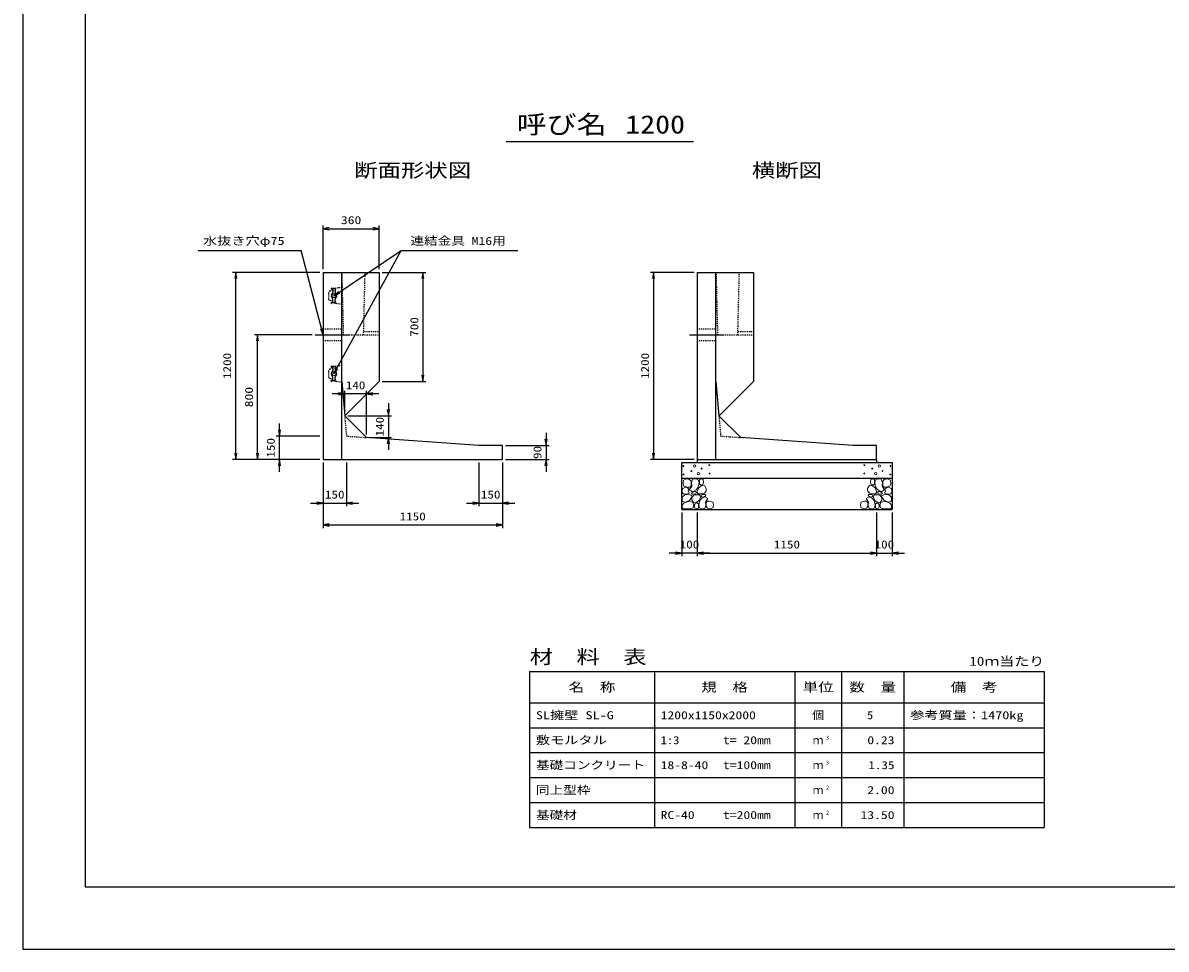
# Model space of a CAD drawing. Units: millimetres at full size. Extents: x 0 to 16820, y 0 to 11880.
# Drawn here: x 0 to 7332, y 0 to 5940 of the extents above; entities that cross this region are included whole.
import ezdxf
from ezdxf.enums import TextEntityAlignment as Align

# ---------------------------------------------------------------- set-up
doc = ezdxf.new("R2010")
doc.units = ezdxf.units.MM
doc.linetypes.add('CHAIN', pattern=[18.5, 12, -1.5, 3.5, -1.5])
doc.linetypes.add('DASHED_SPACED', pattern=[12, 6, -6])
for name, color, linetype, lineweight in [('D-BMK', 2, 'DASHED_SPACED', 25), ('D-DCR-HCHn', 4, 'Continuous', 9), ('D-MTR-FRAM', 7, 'Continuous', 25), ('D-MTR-LINE', 7, 'Continuous', 25), ('D-STR-DIM', 7, 'Continuous', 25), ('D-STR-STRn', 1, 'Continuous', 25), ('D-STR-TXT', 7, 'Continuous', 25), ('D-TTL', 2, 'Continuous', 25), ('D-TTL-TXT', 7, 'Continuous', 25)]:
    doc.layers.add(name, color=color, linetype=linetype, lineweight=lineweight)
doc.layers.add('D-MTR', color=7, linetype='Continuous')
doc.layers.add('D-MTR-TXT', color=7, linetype='Continuous')
doc.styles.add('ＭＳ ゴシック', font='')
doc.styles.get('ＭＳ ゴシック').set_extended_font_data('MS Gothic')

# ---------------------------------------------------------------- blocks, each defined once
blk = doc.blocks.new('open_arrow')
at = {"color": 0, "linetype": 'Continuous', "lineweight": -2}
blk.add_lwpolyline([(7.5, 1.25), (0, 0), (7.5, -1.25)], dxfattribs=at)
blk = doc.blocks.new('30KN')
at = {"color": 1, "linetype": 'DASHED_SPACED', "lineweight": 25}
for p, q in [((-85, 19.095), (-85, -19.095)), ((-58, 31.14), (-76.155, 29.028)), ((-68, 47.5), (-68, 45.66)), ((-65.5, 41.33), (-60.5, 38.443)), ((-54, 46), (-62.257, 46)), ((-40.306, 45.707), (-41.691, 35.314)), ((0, 53), (-37.704, 48.287)), ((0, -53), (0, 53)), ((-76.155, -29.028), (-58, -31.14)), ((-68, -47.5), (-68, -45.66)), ((-65.5, -41.33), (-60.5, -38.443)), ((-54, -46), (-62.257, -46)), ((-41.691, -35.314), (-40.306, -45.707)), ((-37.704, -48.287), (0, -53))]:
    blk.add_line(p, q, dxfattribs=at)
at = {"color": 1, "linetype": 'Continuous', "lineweight": 25}
for p, q in [((-58, 42), (-58, 21.448)), ((-46, 46), (-54, 46)), ((-42, 42), (-42, 21.448)), ((-58, -42), (-58, -21.448)), ((-46, -46), (-54, -46)), ((-42, -42), (-42, -21.448))]:
    blk.add_line(p, q, dxfattribs=at)
blk.add_circle((-50, 0), 13, dxfattribs=at)
at = {"color": 1, "linetype": 'DASHED_SPACED', "lineweight": 25}
for centre, radius, start, end in [((-75, 19.095), 10, 96.63251, 180), ((-66.5, 47.5), 1.5, 19.47123, 180), ((-63, 45.66), 5, 180, 240), ((-62.257, 49), 3, 199.47122, 270), ((-63, 34.113), 5, 0, 60), ((-37.332, 45.31), 3, 97.12502, 172.40536), ((-75, -19.095), 10, 180, 263.36749), ((-63, -45.66), 5, 120, 180), ((-66.5, -47.5), 1.5, 180, 340.57225), ((-62.257, -49), 3, 90, 160.55052), ((-63, -34.113), 5, 300, 0), ((-37.332, -45.31), 3, 187.59464, 262.87498)]:
    blk.add_arc(centre, radius, start, end, dxfattribs=at)
at = {"color": 1, "linetype": 'Continuous', "lineweight": 25}
for centre, radius, start, end in [((-50, 0), 18, 129.95842, 230.0969), ((-68, 21.448), 10, 310.0894, 0), ((-54, 42), 4, 90, 180), ((-46, 42), 4, 0, 90), ((-44.665, 35.71), 3, 332.67182, 352.40536), ((-32, 21.448), 10, 180, 229.9948), ((-50, 0), 18, 310.0052, 50.12245), ((-68, -21.448), 10, 0, 49.9948), ((-54, -42), 4, 180, 270), ((-46, -42), 4, 270, 0), ((-32, -21.448), 10, 130.0052, 180), ((-44.665, -35.71), 3, 7.59464, 27.32818)]:
    blk.add_arc(centre, radius, start, end, dxfattribs=at)

msp = doc.modelspace()

# ---------------------------------------------------------------- linework, layer by layer
at = {"layer": 'D-BMK', "linetype": 'CHAIN'}
for p, q in [((1875, 3940), (2095, 3940)), ((4275, 3940), (4495, 3940))]:
    msp.add_line(p, q, dxfattribs=at)
at = {"layer": 'D-BMK'}
for p, q in [((2063.779, 3420.91), (2075, 3290)), ((4463.779, 3420.91), (4475, 3290)), ((2075, 3290), (2203.779, 3280.91)), ((4475, 3290), (4603.779, 3280.91))]:
    msp.add_line(p, q, dxfattribs=at)
at = {"layer": 'D-DCR-HCHn'}
for points in [[(4276.198, 3011.594), (4255.395, 3016.217), (4236.904, 3006.971), (4234.592, 2986.168), (4239.215, 2969.988), (4262.33, 2963.053), (4278.51, 2963.053), (4285.444, 2974.611), (4285.444, 3000.037)], [(4294.69, 3013.906), (4287.756, 2993.102), (4290.067, 2969.988), (4273.887, 2944.562), (4294.69, 2933.005), (4317.805, 2944.562), (4331.673, 2963.053), (4336.296, 2993.102), (4331.673, 3009.283), (4317.805, 3016.217)], [(4338.608, 3009.283), (4338.608, 2981.545), (4350.165, 2974.611), (4361.722, 2981.545), (4364.034, 2997.725), (4361.722, 3011.594), (4345.542, 3016.217)], [(5461.392, 3009.283), (5461.392, 2981.545), (5449.835, 2974.611), (5438.278, 2981.545), (5435.966, 2997.725), (5438.278, 3011.594), (5454.458, 3016.217)], [(5505.31, 3013.906), (5512.244, 2993.102), (5509.933, 2969.988), (5526.113, 2944.562), (5505.31, 2933.005), (5482.195, 2944.562), (5468.327, 2963.053), (5463.704, 2993.102), (5468.327, 3009.283), (5482.195, 3016.217)], [(5523.802, 3011.594), (5544.605, 3016.217), (5563.096, 3006.971), (5565.408, 2986.168), (5560.785, 2969.988), (5537.67, 2963.053), (5521.49, 2963.053), (5514.556, 2974.611), (5514.556, 3000.037)], [(4232.281, 2953.808), (4225.346, 2933.005), (4234.592, 2919.136), (4257.707, 2916.824), (4273.488, 2923.599), (4266.952, 2939.939), (4271.575, 2949.185), (4262.33, 2958.431), (4248.461, 2963.053)], [(4299.313, 2933.005), (4287.756, 2923.759), (4292.379, 2916.824), (4308.559, 2916.824), (4315.493, 2919.136), (4320.116, 2928.382), (4313.182, 2935.316)], [(4333.985, 2958.431), (4322.427, 2930.693), (4331.673, 2919.136), (4359.411, 2919.136), (4370.968, 2923.759), (4382.525, 2939.939), (4382.525, 2953.808), (4370.968, 2972.299), (4357.099, 2974.611)], [(5466.015, 2958.431), (5477.573, 2930.693), (5468.327, 2919.136), (5440.589, 2919.136), (5429.032, 2923.759), (5417.475, 2939.939), (5417.475, 2953.808), (5429.032, 2972.299), (5442.901, 2974.611)], [(5500.687, 2933.005), (5512.244, 2923.759), (5507.621, 2916.824), (5491.441, 2916.824), (5484.507, 2919.136), (5479.884, 2928.382), (5486.818, 2935.316)], [(5567.719, 2953.808), (5574.654, 2933.005), (5565.408, 2919.136), (5542.293, 2916.824), (5526.512, 2923.599), (5533.048, 2939.939), (5528.425, 2949.185), (5537.67, 2958.431), (5551.539, 2963.053)], [(4276.155, 2877.009), (4293.277, 2902.692), (4291.137, 2909.112), (4267.594, 2915.533), (4246.192, 2913.393), (4231.21, 2900.551), (4229.07, 2885.57), (4231.21, 2870.588), (4248.332, 2866.308)], [(4284.716, 2823.503), (4299.698, 2829.924), (4303.978, 2851.326), (4295.417, 2866.308), (4280.435, 2870.588), (4261.173, 2868.448), (4239.771, 2859.887), (4229.07, 2847.045), (4229.07, 2832.064), (4235.49, 2823.503), (4261.173, 2825.643)], [(4336.082, 2877.009), (4346.783, 2902.692), (4338.222, 2913.393), (4312.539, 2913.393), (4301.838, 2909.112), (4291.137, 2894.131), (4291.137, 2881.289), (4301.838, 2864.167), (4314.679, 2862.027)], [(4331.801, 2829.924), (4331.801, 2855.606), (4321.1, 2862.027), (4310.399, 2855.606), (4308.259, 2840.625), (4310.399, 2827.783), (4325.381, 2823.503)], [(4372.466, 2825.643), (4378.886, 2844.905), (4376.746, 2866.308), (4391.728, 2889.85), (4372.466, 2900.551), (4351.063, 2889.85), (4338.222, 2872.728), (4333.941, 2844.905), (4338.222, 2829.924), (4351.063, 2823.503)], [(4368.185, 2900.551), (4378.886, 2909.112), (4374.606, 2915.533), (4359.624, 2915.533), (4353.204, 2913.393), (4348.923, 2904.832), (4355.344, 2898.411)], [(4389.588, 2827.783), (4408.85, 2823.503), (4425.972, 2832.064), (4428.112, 2851.326), (4423.831, 2866.308), (4402.429, 2872.728), (4387.447, 2872.728), (4381.027, 2862.027), (4381.027, 2838.484)], [(5410.412, 2827.783), (5391.15, 2823.503), (5374.028, 2832.064), (5371.888, 2851.326), (5376.169, 2866.308), (5397.571, 2872.728), (5412.553, 2872.728), (5418.973, 2862.027), (5418.973, 2838.484)], [(5427.534, 2825.643), (5421.114, 2844.905), (5423.254, 2866.308), (5408.272, 2889.85), (5427.534, 2900.551), (5448.937, 2889.85), (5461.778, 2872.728), (5466.059, 2844.905), (5461.778, 2829.924), (5448.937, 2823.503)], [(5431.815, 2900.551), (5421.114, 2909.112), (5425.394, 2915.533), (5440.376, 2915.533), (5446.796, 2913.393), (5451.077, 2904.832), (5444.656, 2898.411)], [(5463.918, 2877.009), (5453.217, 2902.692), (5461.778, 2913.393), (5487.461, 2913.393), (5498.162, 2909.112), (5508.863, 2894.131), (5508.863, 2881.289), (5498.162, 2864.167), (5485.321, 2862.027)], [(5468.199, 2829.924), (5468.199, 2855.606), (5478.9, 2862.027), (5489.601, 2855.606), (5491.741, 2840.625), (5489.601, 2827.783), (5474.619, 2823.503)], [(5515.284, 2823.503), (5500.302, 2829.924), (5496.022, 2851.326), (5504.583, 2866.308), (5519.565, 2870.588), (5538.827, 2868.448), (5560.229, 2859.887), (5570.93, 2847.045), (5570.93, 2832.064), (5564.51, 2823.503), (5538.827, 2825.643)], [(5523.845, 2877.009), (5506.723, 2902.692), (5508.863, 2909.112), (5532.406, 2915.533), (5553.808, 2913.393), (5568.79, 2900.551), (5570.93, 2885.57), (5568.79, 2870.588), (5551.668, 2866.308)]]:
    msp.add_lwpolyline(points, close=True, dxfattribs=at)
for centre, radius in [((4235.727, 3097.43), 3), ((4308.336, 3097.43), 7.5), ((4352.708, 3081.639), 3), ((4403.131, 3103.481), 3), ((5396.869, 3103.481), 3), ((5447.292, 3081.639), 3), ((5491.664, 3097.43), 7.5), ((5564.273, 3097.43), 3), ((4236.869, 3043.919), 3), ((4287.292, 3065.761), 3), ((4331.664, 3049.97), 7.5), ((4404.273, 3049.97), 3), ((5395.727, 3049.97), 3), ((5468.336, 3049.97), 7.5), ((5512.708, 3065.761), 3), ((5563.131, 3043.919), 3)]:
    msp.add_circle(centre, radius, dxfattribs=at)
at = {"layer": 'D-MTR-FRAM'}
for p, q in [((3250, 1780), (6550, 1780)), ((3250, 1780), (3250, 780)), ((6550, 1780), (6550, 780)), ((3250, 780), (6550, 780))]:
    msp.add_line(p, q, dxfattribs=at)
at = {"layer": 'D-MTR-LINE'}
for p, q in [((4050, 1780), (4050, 780)), ((4950, 1780), (4950, 780)), ((5250, 1780), (5250, 780)), ((5650, 1780), (5650, 780)), ((3250, 1580), (6550, 1580)), ((3250, 1420), (6550, 1420)), ((3250, 1260), (6550, 1260)), ((3250, 1100), (6550, 1100)), ((3250, 940), (6550, 940))]:
    msp.add_line(p, q, dxfattribs=at)
at = {"layer": 'D-STR-DIM'}
for p, q in [((1925, 4360), (1925, 4640)), ((1925, 4620), (2285, 4620)), ((2285, 4360), (2285, 4640)), ((1905, 4340), (1345, 4340)), ((1365, 3140), (1365, 4340)), ((2305, 4340), (2585, 4340)), ((2565, 4340), (2565, 3640)), ((4305, 4340), (4025, 4340)), ((4045, 4340), (4045, 3140)), ((1855, 3940), (1485, 3940)), ((1505, 3140), (1505, 3940)), ((2305, 3640), (2585, 3640)), ((2283.779, 3560.91), (1983.779, 3560.91)), ((2063.779, 3440.91), (2063.779, 3580.91)), ((2203.779, 3300.91), (2203.779, 3580.91)), ((2343.779, 3500.91), (2343.779, 3200.91)), ((2083.779, 3420.91), (2363.779, 3420.91)), ((1645, 3060), (1645, 3370)), ((3355, 3310), (3355, 3060)), ((1905, 3290), (1625, 3290)), ((2223.779, 3280.91), (2363.779, 3280.91)), ((3095, 3230), (3375, 3230)), ((1905, 3140), (1345, 3140)), ((1905, 3140), (1485, 3140)), ((1905, 3140), (1625, 3140)), ((1925, 3120), (1925, 2840)), ((1925, 3120), (1925, 2700)), ((2075, 3120), (2075, 2840)), ((2925, 3120), (2925, 2840)), ((3075, 3120), (3075, 2840)), ((3075, 3120), (3075, 2700)), ((3095, 3140), (3375, 3140)), ((4305, 3140), (4025, 3140)), ((1845, 2860), (2155, 2860)), ((2845, 2860), (3155, 2860)), ((4225, 2800), (4225, 2520)), ((4325, 2800), (4325, 2520)), ((4325, 2800), (4325, 2520)), ((5475, 2800), (5475, 2520)), ((5475, 2800), (5475, 2520)), ((5575, 2800), (5575, 2520)), ((1925, 2720), (3075, 2720)), ((4405, 2540), (4145, 2540)), ((4325, 2540), (5475, 2540)), ((5395, 2540), (5655, 2540))]:
    msp.add_line(p, q, dxfattribs=at)
at = {"layer": 'D-STR-STRn'}
for p, q in [((1925, 4340), (1925, 3140)), ((1925, 4340), (2285, 4340)), ((2045, 3140), (2045, 4340)), ((2285, 4340), (2285, 3640)), ((4325, 4340), (4325, 3140)), ((4325, 4340), (4685, 4340)), ((4445, 3140), (4445, 4340)), ((4685, 4340), (4685, 3640)), ((2045, 3640), (2063.779, 3420.91)), ((2285, 3640), (2064.844, 3419.844)), ((4445, 3640), (4463.779, 3420.91)), ((4685, 3640), (4464.844, 3419.844)), ((2203.779, 3280.91), (2063.779, 3420.91)), ((4603.779, 3280.91), (4463.779, 3420.91)), ((2925, 3230), (2203.779, 3280.91)), ((3075, 3230), (2925, 3230)), ((3075, 3140), (3075, 3230)), ((5325, 3230), (4603.779, 3280.91)), ((5475, 3230), (5325, 3230)), ((5475, 3140), (5475, 3230)), ((1925, 3140), (3075, 3140)), ((4225, 2820), (4225, 3120)), ((4225, 3120), (5575, 3120)), ((4325, 3140), (5335, 3140)), ((4325, 3140), (4325, 3120)), ((4325, 3140), (5475, 3140)), ((5475, 3140), (5475, 3120)), ((5575, 3120), (5575, 2820)), ((4225, 3020), (5575, 3020)), ((4225, 2820), (5575, 2820))]:
    msp.add_line(p, q, dxfattribs=at)
at = {"layer": 'D-STR-STRn', "linetype": 'DASHED_SPACED'}
for p, q in [((2045, 4340), (2055, 3940)), ((2185, 3940), (2195, 4340)), ((4445, 4340), (4455, 3940)), ((4585, 3940), (4595, 4340)), ((1925, 3977.5), (2045, 3977.5)), ((2185.5, 3960), (2285, 3960)), ((4325, 3977.5), (4445, 3977.5)), ((4585.5, 3960), (4685, 3960)), ((1925, 3902.5), (2045, 3902.5)), ((2055, 3940), (2185, 3940)), ((2185, 3940), (2285, 3940)), ((4325, 3902.5), (4445, 3902.5)), ((4455, 3940), (4585, 3940)), ((4585, 3940), (4685, 3940))]:
    msp.add_line(p, q, dxfattribs=at)
at = {"layer": 'D-STR-TXT'}
for p, q in [((1125, 4480), (1785, 4480)), ((1925, 3940), (1785, 4480)), ((1995, 3690), (2425, 4480)), ((1995, 4190), (2425, 4480)), ((2425, 4480), (3175, 4480))]:
    msp.add_line(p, q, dxfattribs=at)
at = {"layer": 'D-TTL'}
for points in [[(0, 0), (16820, 0), (16820, 11880), (0, 11880)], [(400, 400), (16420, 400), (16420, 11480), (400, 11480)]]:
    msp.add_lwpolyline(points, close=True, dxfattribs=at)
at = {"layer": 'D-TTL-TXT'}
msp.add_line((3100, 5180), (4300, 5180), dxfattribs=at)

# ---------------------------------------------------------------- block references
at = {"layer": 'D-STR-DIM', "xscale": 5.33, "yscale": 5.33}
for p in [(1925, 4620), (2203.779, 3560.91), (2075, 2860), (3075, 2860), (1925, 2720), (4325, 2540), (4325, 2540), (5575, 2540)]:
    msp.add_blockref('open_arrow', p, dxfattribs=at)
for p, rotation in [((2285, 4620), 180), ((1365, 4340), 270), ((2565, 4340), 270), ((4045, 4340), 270), ((1505, 3940), 270), ((2565, 3640), 90), ((2063.779, 3560.91), 180), ((2343.779, 3420.91), 90), ((1645, 3290), 90), ((2343.779, 3280.91), 270), ((3355, 3230), 90), ((1365, 3140), 90), ((1505, 3140), 90), ((4045, 3140), 90), ((1645, 3140), 270), ((3355, 3140), 270), ((1925, 2860), 180), ((2925, 2860), 180), ((3075, 2720), 180), ((4225, 2540), 180), ((5475, 2540), 180), ((5475, 2540), 180)]:
    msp.add_blockref('open_arrow', p, dxfattribs=dict(at, rotation=rotation))
at = {"layer": 'D-STR-STRn'}
for p in [(2045, 4190), (2045, 3690)]:
    msp.add_blockref('30KN', p, dxfattribs=at)
at = {"layer": 'D-STR-TXT', "xscale": 5.33, "yscale": 5.33}
for p, rotation in [((1995, 4190), 34), ((1925, 3940), 104.5), ((1995, 3690), 61.4)]:
    msp.add_blockref('open_arrow', p, dxfattribs=dict(at, rotation=rotation))

# ---------------------------------------------------------------- texts
at = {"layer": 'D-MTR', "style": 'ＭＳ ゴシック', "width": 1.25}
msp.add_text('材\u3000料\u3000表', height=87.98, dxfattribs=at).set_placement((3250, 1804), align=Align.BOTTOM_LEFT)
at = {"layer": 'D-MTR', "style": 'ＭＳ ゴシック', "width": 1.2}
msp.add_text('10ｍ当たり', height=58.65, dxfattribs=at).set_placement((6550, 1799.333), align=Align.BOTTOM_RIGHT)
at = {"layer": 'D-MTR-TXT', "style": 'ＭＳ ゴシック'}
for s, height, width, p in [('名\u3000称', 58.65, 1.25, (3650, 1680)), ('規\u3000格', 58.65, 1.25, (4500, 1680)), ('単位', 58.65, 1.25, (5100, 1680)), ('数\u3000量', 58.65, 1.25, (5450, 1680)), ('備\u3000考', 58.65, 1.25, (6100, 1680)), ('個', 51.32, 1.1, (5100, 1500))]:
    msp.add_text(s, height=height, dxfattribs=dict(at, width=width)).set_placement(p, align=Align.MIDDLE_CENTER)
for s, width, p in [('SL擁壁 SL-G', 1.3, (3290, 1500)), ('1200x1150x2000', 1.25, (4090, 1500)), ('参考質量：1470kg', 1.3, (5690, 1500)), ('敷モルタル', 1.3, (3290, 1340)), ('1:3', 1.15, (4090, 1340)), ('t= 20mm', 1.25, (4490, 1340)), ('基礎コンクリート', 1.25, (3290, 1180)), ('18-8-40', 1.25, (4090, 1180)), ('t=100mm', 1.25, (4490, 1180)), ('同上型枠', 1.25, (3290, 1020)), ('基礎材', 1.25, (3290, 860)), ('RC-40', 1.25, (4090, 860)), ('t=200mm', 1.25, (4490, 860))]:
    msp.add_text(s, height=51.32, dxfattribs=dict(at, width=width)).set_placement(p, align=Align.MIDDLE_LEFT)
for s, width, p in [('5', 1.15, (5453.553, 1500)), ('0.23', 1.25, (5590, 1340)), ('1.35', 1.2, (5590, 1180)), ('2.00', 1.25, (5590, 1020)), ('13.50', 1.25, (5590, 860))]:
    msp.add_text(s, height=51.32, dxfattribs=dict(at, width=width)).set_placement(p, align=Align.MIDDLE_RIGHT)
for p in [(5100, 1340), (5100, 1180), (5100, 1020), (5100, 860)]:
    msp.add_text('ｍ', height=51.32, dxfattribs=at).set_placement(p, align=Align.MIDDLE_CENTER)
at = {"layer": 'D-MTR-TXT', "style": 'ＭＳ ゴシック', "width": 1.15}
for s, p in [('3', (5150, 1335.333)), ('3', (5150, 1175.333)), ('2', (5150, 1015.333)), ('2', (5150, 855.333))]:
    msp.add_text(s, height=25.66, dxfattribs=at).set_placement(p, align=Align.BOTTOM_LEFT)
at = {"layer": 'D-STR-DIM', "style": 'ＭＳ ゴシック'}
for s, width, p in [('360', 1.25, (2105, 4675)), ('140', 1.2, (2133.779, 3615.91)), ('150', 1.2, (2000, 2915)), ('150', 1.2, (3000, 2915)), ('1150', 1.2, (2500, 2775)), ('100', 1.2, (4275, 2595)), ('1150', 1.2, (4900, 2595)), ('100', 1.2, (5525, 2595))]:
    msp.add_text(s, height=51.32, dxfattribs=dict(at, width=width)).set_placement(p, align=Align.MIDDLE_CENTER)
for s, width, p in [('700', 1.2, (2510, 3990)), ('1200', 1.2, (1310, 3740)), ('1200', 1.2, (3990, 3740)), ('800', 1.25, (1450, 3540)), ('140', 1.2, (2288.779, 3350.91)), ('150', 1.2, (1590, 3215)), ('90', 1.2, (3300, 3185))]:
    msp.add_text(s, height=51.32, rotation=90, dxfattribs=dict(at, width=width)).set_placement(p, align=Align.MIDDLE_CENTER)
at = {"layer": 'D-STR-TXT', "style": 'ＭＳ ゴシック'}
for s, width, p in [('水抜き穴φ75', 1.3, (1155, 4500.667)), ('連結金具 M16用', 1.25, (2485, 4500.667))]:
    msp.add_text(s, height=51.32, dxfattribs=dict(at, width=width)).set_placement(p, align=Align.BOTTOM_LEFT)
at = {"layer": 'D-TTL-TXT', "style": 'ＭＳ ゴシック'}
for s, height, width, p in [('呼び名', 117.3, 1.2, (3455, 5195)), ('1200', 117.3, 1.2, (4055, 5195)), ('断面形状図', 87.98, 1.25, (2500, 4924)), ('横断図', 87.98, 1.25, (4900, 4924))]:
    msp.add_text(s, height=height, dxfattribs=dict(at, width=width)).set_placement(p, align=Align.BOTTOM_CENTER)

doc.saveas('drawing.dxf')
